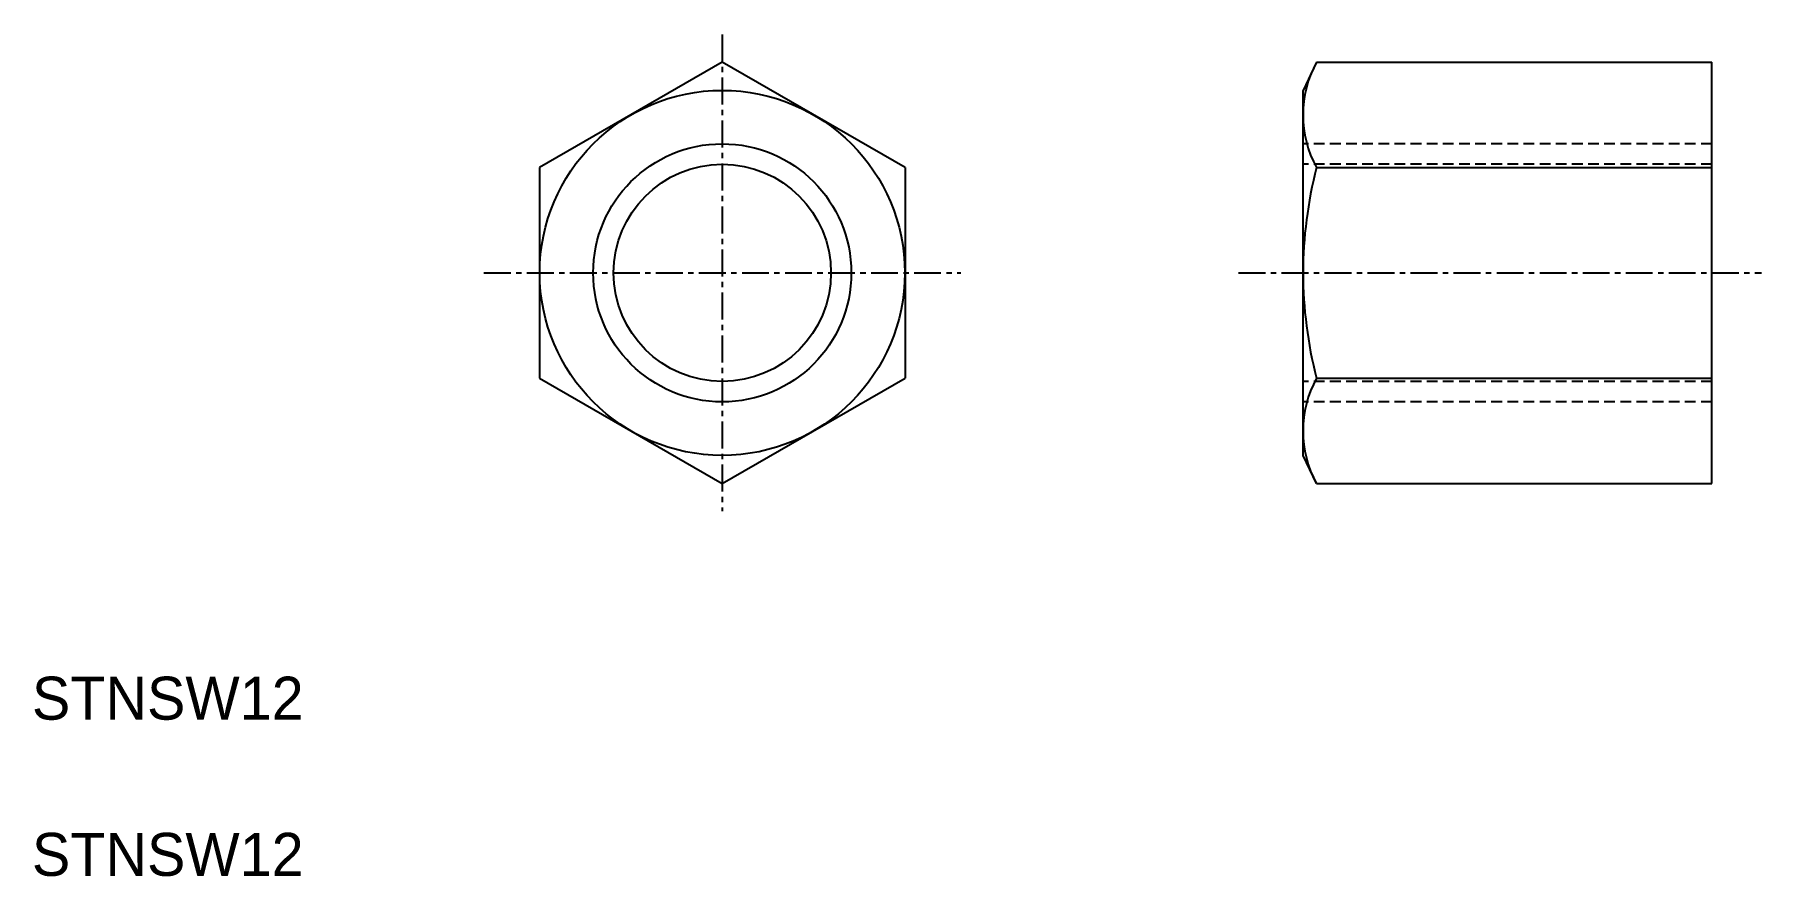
# Model space of a CAD drawing. Extents: x 90.9 to 171.2, y 108.1 to 147.2.
import ezdxf

# ---------------------------------------------------------------- set-up
doc = ezdxf.new("R2010")
doc.units = 0
doc.linetypes.add('CENTER', pattern=[2, 1.25, -0.25, 0.25, -0.25])
doc.linetypes.add('DASHED', pattern=[0.75, 0.5, -0.25])
doc.layers.get('0').update_dxf_attribs({"linetype": 'CONTINUOUS'})
doc.layers.add('CENTER', color=1, linetype='CENTER')

msp = doc.modelspace()

# ---------------------------------------------------------------- linework, layer by layer
at = {"color": 7, "linetype": 'CONTINUOUS'}
for p, q in [((122.891, 145.96), (114.391, 141.052)), ((131.391, 141.052), (122.891, 145.96)), ((150.517, 145.96), (149.891, 144.647)), ((150.517, 145.96), (168.891, 145.96)), ((168.891, 126.36), (168.891, 145.96)), ((149.891, 127.673), (149.891, 144.647)), ((114.391, 141.052), (114.391, 131.267)), ((131.391, 141.052), (131.391, 131.267)), ((150.517, 141.052), (168.891, 141.052)), ((114.391, 131.267), (122.891, 126.36)), ((122.891, 126.36), (131.391, 131.267)), ((150.517, 131.267), (168.891, 131.267)), ((150.517, 126.36), (149.891, 127.673)), ((150.517, 126.36), (168.891, 126.36))]:
    msp.add_line(p, q, dxfattribs=at)
at = {"color": 3, "linetype": 'DASHED'}
for p, q in [((168.891, 142.16), (149.891, 142.16)), ((168.891, 141.213), (149.891, 141.213)), ((168.891, 131.107), (149.891, 131.107)), ((168.891, 130.16), (149.891, 130.16))]:
    msp.add_line(p, q, dxfattribs=at)
at = {"color": 7, "linetype": 'CONTINUOUS'}
for radius in [8.487, 5.053]:
    msp.add_circle((122.891, 136.16), radius, dxfattribs=at)
at = {"color": 3, "linetype": 'CONTINUOUS'}
msp.add_circle((122.891, 136.16), 6, dxfattribs=at)
at = {"color": 7, "linetype": 'CONTINUOUS'}
for centre, radius, start, end in [((155.019, 143.506), 5.128, 151.41013, 208.58987), ((169.347, 136.16), 19.455, 165.43532, 194.56468), ((155.019, 128.813), 5.128, 151.41013, 208.58987)]:
    msp.add_arc(centre, radius, start, end, dxfattribs=at)
at = {"layer": 'CENTER', "color": 1, "linetype": 'CENTER'}
for p, q in [((122.891, 147.243), (122.891, 125.077)), ((111.809, 136.16), (133.974, 136.16)), ((146.891, 136.16), (171.2, 136.16))]:
    msp.add_line(p, q, dxfattribs=at)

# ---------------------------------------------------------------- texts
at = {"color": 7, "linetype": 'CONTINUOUS'}
for p in [(90.8, 115.384), (90.8, 108.121)]:
    msp.add_text('STNSW12', height=2, dxfattribs=at).set_placement(p)

doc.saveas('drawing.dxf')
